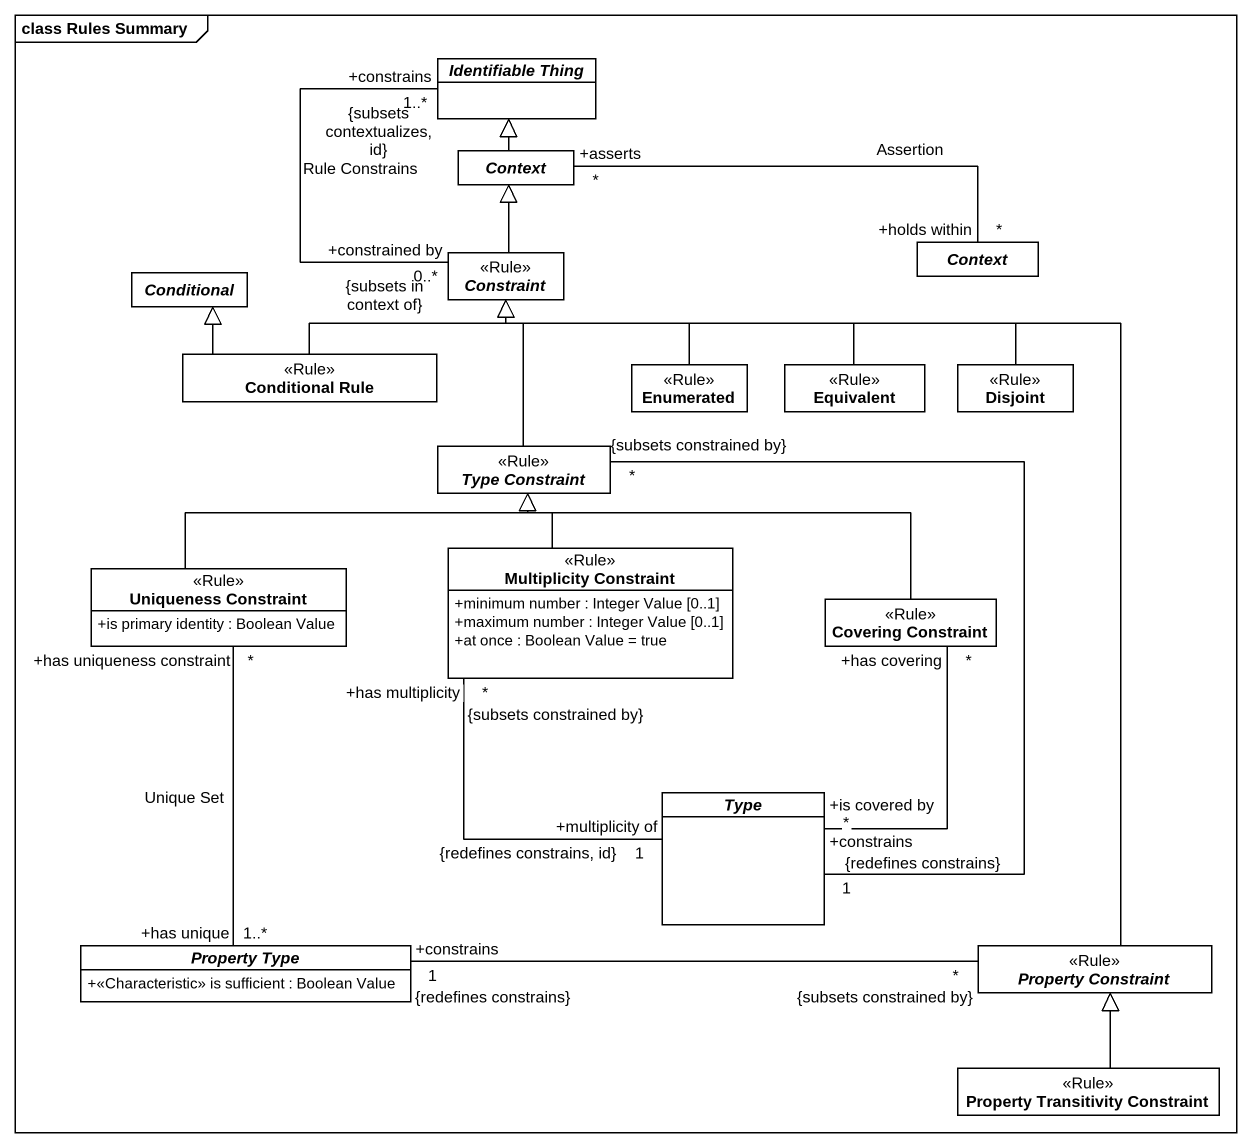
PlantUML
@startuml
mainframe class Rules Summary
hide circle
hide empty members
skinparam classAttributeIconSize 0
abstract class "Identifiable Thing" as Identifiable_Thing
abstract class Context
abstract class "Context" as Context_2
abstract class Conditional
abstract class Constraint <<Rule>>
class "Conditional Rule" as Conditional_Rule <<Rule>>
class Enumerated <<Rule>>
class Equivalent <<Rule>>
class Disjoint <<Rule>>
abstract class "Type Constraint" as Type_Constraint <<Rule>>
class "Uniqueness Constraint" as Uniqueness_Constraint <<Rule>> {
  +is primary identity : Boolean Value
}
class "Multiplicity Constraint" as Multiplicity_Constraint <<Rule>> {
  +minimum number : Integer Value [0..1]
  +maximum number : Integer Value [0..1]
  +at once : Boolean Value = true
}
class "Covering Constraint" as Covering_Constraint <<Rule>>
abstract class Type
abstract class "Property Type" as Property_Type {
  +<<Characteristic>> is sufficient : Boolean Value
}
abstract class "Property Constraint" as Property_Constraint <<Rule>>
class "Property Transitivity Constraint" as Property_Transitivity <<Rule>>
Context -up-|> Identifiable_Thing
Context_2 "+holds within\n*" -left- "+asserts\n*" Context : Assertion
Constraint "+constrained by\n0..*\n{subsets in context of}" -up- "+constrains\n1..*\n{subsets contextualizes, id}" Identifiable_Thing : Rule Constrains
Constraint -up-|> Context
Conditional_Rule -up-|> Conditional
Conditional_Rule -right-|> Constraint
Enumerated -up-|> Constraint
Equivalent -left-|> Constraint
Disjoint -left-|> Constraint
Type_Constraint -up-|> Constraint
Type_Constraint "*\n{subsets constrained by}" -- "1\n{redefines constrains}\n+constrains" Type
Uniqueness_Constraint -right-|> Type_Constraint
Uniqueness_Constraint "*\n+has uniqueness constraint" -- "+has unique\n1..*" Property_Type : Unique Set
Multiplicity_Constraint -up-|> Type_Constraint
Multiplicity_Constraint "*\n+has multiplicity\n{subsets constrained by}" -- "+multiplicity of\n1\n{redefines constrains, id}" Type
Covering_Constraint -left-|> Type_Constraint
Covering_Constraint "+has covering\n*" -- "*\n+is covered by" Type
Property_Constraint -up-|> Constraint
Property_Constraint "*\n{subsets constrained by}" -left- "1\n+constrains\n{redefines constrains}" Property_Type
Property_Transitivity -up-|> Property_Constraint
@enduml
